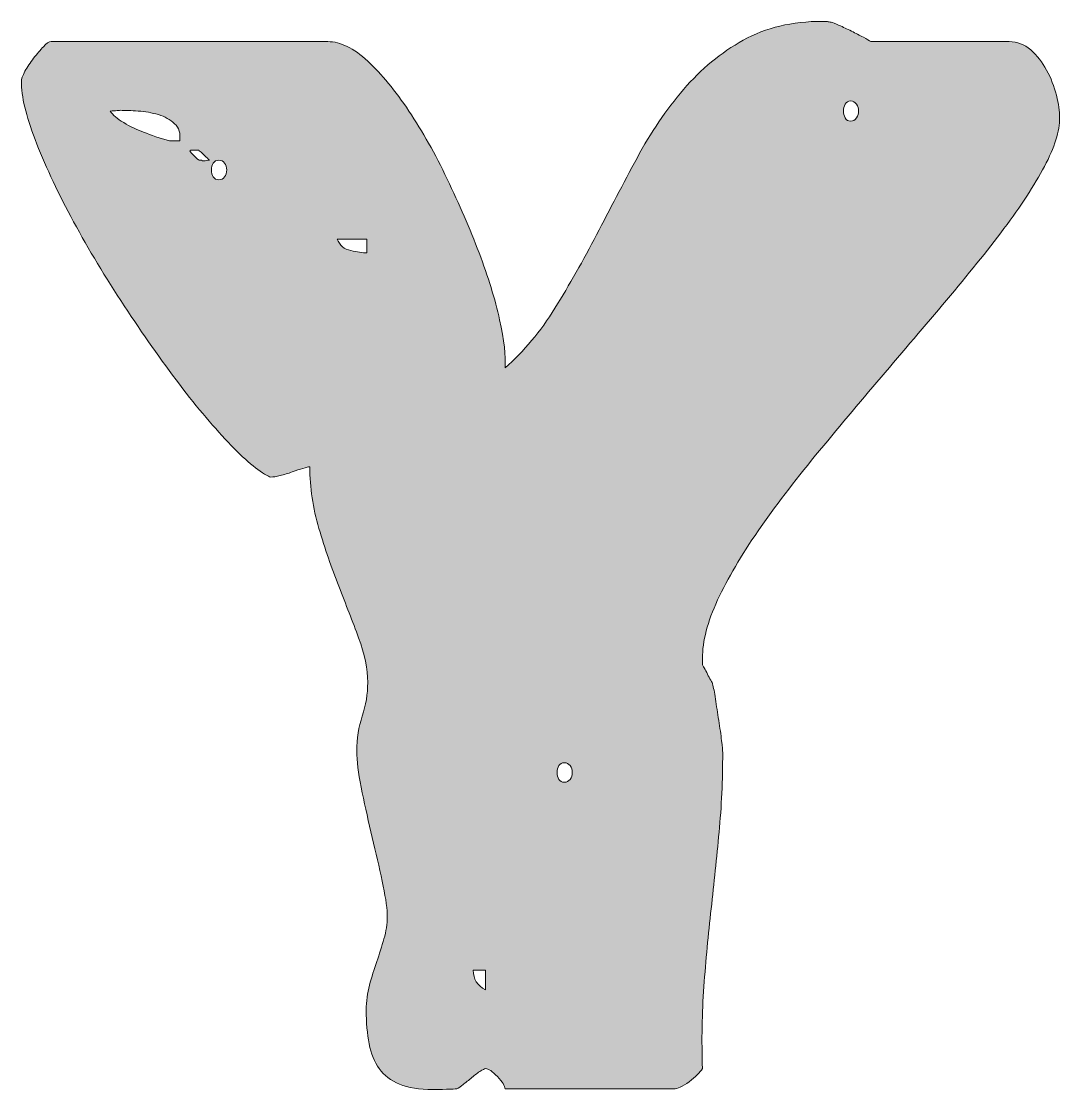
# Model space of a CAD drawing. Header units: inches. Extents: x 187 to 889, y -947 to -118.
# Drawn here: x 496.6 to 573, y -910.7 to -832.1 of the extents above; entities that cross this region are included whole.
import ezdxf

# ---------------------------------------------------------------- set-up
doc = ezdxf.new("R2010")
doc.units = ezdxf.units.IN
doc.header["$MEASUREMENT"] = 0
doc.layers.add('Layer 1', color=7, linetype='Continuous')

# ---------------------------------------------------------------- blocks, each defined once
blk = doc.blocks.new('block 35')
at = {"layer": 'Layer 1', "true_color": 0x040404}
h = blk.add_hatch(color=18, dxfattribs=at)
h.dxf.hatch_style = 2
edge = h.paths.add_edge_path()
edge.add_spline(control_points=[(523.511, -897.554), (523.44, -896.882), (523.288, -896.021), (523.058, -894.973), (522.827, -893.928), (522.579, -892.844), (522.313, -891.727), (522.047, -890.609), (521.808, -889.518), (521.595, -888.453), (521.382, -887.389), (521.275, -886.503), (521.275, -885.792), (521.275, -884.87), (521.408, -884.009), (521.675, -883.211), (521.941, -882.413), (522.074, -881.588), (522.074, -880.736), (522.074, -879.744), (521.851, -878.653), (521.408, -877.463), (520.965, -876.275), (520.477, -875.007), (519.945, -873.657), (519.413, -872.31), (518.924, -870.89), (518.481, -869.4), (518.037, -867.909), (517.816, -866.402), (517.816, -864.876), (517.71, -864.876), (517.54, -864.912), (517.31, -864.982), (517.079, -865.054), (516.813, -865.142), (516.512, -865.248), (516.21, -865.355), (515.917, -865.444), (515.634, -865.514), (515.35, -865.587), (515.119, -865.621), (514.942, -865.621), (514.871, -865.621), (514.817, -865.604), (514.782, -865.568), (514.001, -865.178), (513.008, -864.344), (511.802, -863.066), (510.595, -861.789), (509.317, -860.255), (507.97, -858.462), (506.621, -856.672), (505.264, -854.729), (503.898, -852.635), (502.532, -850.542), (501.307, -848.483), (500.226, -846.461), (499.143, -844.438), (498.265, -842.549), (497.591, -840.792), (496.918, -839.036), (496.58, -837.609), (496.58, -836.508), (496.58, -836.331), (496.669, -836.082), (496.846, -835.763), (497.024, -835.444), (497.237, -835.124), (497.485, -834.805), (497.733, -834.486), (497.972, -834.202), (498.203, -833.953), (498.433, -833.706), (498.62, -833.581), (498.762, -833.581), (498.762, -833.581), (519.147, -833.581), (519.147, -833.581), (520.068, -833.581), (521.044, -834.06), (522.074, -835.018), (523.102, -835.976), (524.113, -837.2), (525.107, -838.69), (526.101, -840.18), (527.042, -841.849), (527.927, -843.693), (528.813, -845.539), (529.596, -847.348), (530.269, -849.122), (530.942, -850.897), (531.448, -852.538), (531.786, -854.045), (532.124, -855.554), (532.257, -856.733), (532.185, -857.584), (533.569, -856.379), (534.793, -854.916), (535.857, -853.193), (536.922, -851.473), (537.941, -849.673), (538.918, -847.791), (539.895, -845.911), (540.887, -844.031), (541.898, -842.15), (542.909, -840.27), (544.054, -838.584), (545.331, -837.094), (546.608, -835.603), (548.072, -834.398), (549.722, -833.474), (551.372, -832.552), (553.315, -832.091), (555.55, -832.091), (555.55, -832.091), (555.922, -832.091), (555.922, -832.091), (555.995, -832.127), (556.082, -832.144), (556.189, -832.144), (556.295, -832.18), (556.489, -832.26), (556.774, -832.383), (557.059, -832.509), (557.359, -832.649), (557.679, -832.809), (557.998, -832.969), (558.291, -833.121), (558.557, -833.261), (558.823, -833.404), (559.009, -833.51), (559.116, -833.581), (559.116, -833.581), (569.281, -833.581), (569.281, -833.581), (569.886, -833.581), (570.418, -833.786), (570.878, -834.193), (571.338, -834.602), (571.73, -835.098), (572.049, -835.683), (572.368, -836.269), (572.608, -836.881), (572.767, -837.519), (572.927, -838.158), (573.007, -838.709), (573.007, -839.169), (573.007, -840.163), (572.634, -841.361), (571.889, -842.762), (571.144, -844.165), (570.152, -845.689), (568.909, -847.339), (567.666, -848.989), (566.255, -850.745), (564.678, -852.608), (563.1, -854.471), (561.492, -856.36), (559.861, -858.276), (558.23, -860.192), (556.622, -862.108), (555.044, -864.024), (553.467, -865.94), (552.056, -867.795), (550.813, -869.586), (549.57, -871.378), (548.578, -873.072), (547.833, -874.669), (547.087, -876.265), (546.715, -877.702), (546.715, -878.98), (546.715, -878.98), (546.715, -879.406), (546.715, -879.406), (546.715, -879.442), (546.761, -879.531), (546.848, -879.672), (546.935, -879.814), (547.015, -879.964), (547.087, -880.124), (547.16, -880.284), (547.24, -880.436), (547.327, -880.576), (547.414, -880.719), (547.46, -880.808), (547.46, -880.843), (547.532, -881.092), (547.601, -881.464), (547.673, -881.96), (547.745, -882.458), (547.825, -882.981), (547.912, -883.53), (548, -884.082), (548.072, -884.578), (548.125, -885.021), (548.179, -885.465), (548.205, -885.758), (548.205, -885.899), (548.205, -887.921), (548.118, -889.873), (547.939, -891.753), (547.76, -893.635), (547.566, -895.515), (547.354, -897.395), (547.141, -899.277), (546.962, -901.183), (546.821, -903.116), (546.681, -905.051), (546.643, -907.064), (546.715, -909.157), (546.536, -909.442), (546.209, -909.761), (545.73, -910.115), (545.251, -910.47), (544.871, -910.647), (544.586, -910.647), (544.586, -910.647), (532.185, -910.647), (532.185, -910.647), (532.185, -910.434), (531.999, -910.132), (531.626, -909.742), (531.254, -909.353), (530.961, -909.157), (530.748, -909.157), (530.676, -909.157), (530.535, -909.229), (530.322, -909.37), (530.109, -909.512), (529.889, -909.682), (529.657, -909.876), (529.425, -910.071), (529.205, -910.248), (528.992, -910.408), (528.779, -910.567), (528.638, -910.647), (528.566, -910.647), (528.532, -910.647), (528.3, -910.657), (527.874, -910.674), (527.448, -910.691), (527.11, -910.7), (526.863, -910.7), (525.871, -910.7), (525.054, -910.567), (524.416, -910.301), (523.777, -910.035), (523.28, -909.655), (522.925, -909.157), (522.57, -908.661), (522.322, -908.049), (522.18, -907.321), (522.038, -906.595), (521.967, -905.77), (521.967, -904.846), (521.967, -904.207), (522.047, -903.595), (522.207, -903.01), (522.366, -902.424), (522.543, -901.848), (522.739, -901.28), (522.934, -900.714), (523.112, -900.155), (523.271, -899.604), (523.431, -899.054), (523.511, -898.512), (523.511, -897.98), (523.511, -897.98), (523.511, -897.554), (523.511, -897.554)], knot_values=[0, 0, 0, 0, 1, 1, 1, 2, 2, 2, 3, 3, 3, 4, 4, 4, 5, 5, 5, 6, 6, 6, 7, 7, 7, 8, 8, 8, 9, 9, 9, 10, 10, 10, 11, 11, 11, 12, 12, 12, 13, 13, 13, 14, 14, 14, 15, 15, 15, 16, 16, 16, 17, 17, 17, 18, 18, 18, 19, 19, 19, 20, 20, 20, 21, 21, 21, 22, 22, 22, 23, 23, 23, 24, 24, 24, 25, 25, 25, 26, 26, 26, 27, 27, 27, 28, 28, 28, 29, 29, 29, 30, 30, 30, 31, 31, 31, 32, 32, 32, 33, 33, 33, 34, 34, 34, 35, 35, 35, 36, 36, 36, 37, 37, 37, 38, 38, 38, 39, 39, 39, 40, 40, 40, 41, 41, 41, 42, 42, 42, 43, 43, 43, 44, 44, 44, 45, 45, 45, 46, 46, 46, 47, 47, 47, 48, 48, 48, 49, 49, 49, 50, 50, 50, 51, 51, 51, 52, 52, 52, 53, 53, 53, 54, 54, 54, 55, 55, 55, 56, 56, 56, 57, 57, 57, 58, 58, 58, 59, 59, 59, 60, 60, 60, 61, 61, 61, 62, 62, 62, 63, 63, 63, 64, 64, 64, 65, 65, 65, 66, 66, 66, 67, 67, 67, 68, 68, 68, 69, 69, 69, 70, 70, 70, 71, 71, 71, 72, 72, 72, 73, 73, 73, 74, 74, 74, 75, 75, 75, 76, 76, 76, 77, 77, 77, 78, 78, 78, 79, 79, 79, 80, 80, 80, 81, 81, 81, 82, 82, 82, 83, 83, 83, 84, 84, 84, 85, 85, 85, 86, 86, 86, 87, 87, 87, 88, 88, 88, 89, 89, 89, 90, 90, 90, 90], degree=3, periodic=1)
edge = h.paths.add_edge_path()
edge.add_spline(control_points=[(507.863, -840.872), (507.863, -840.872), (508.236, -840.872), (508.236, -840.872), (508.306, -840.34), (508.183, -839.924), (507.863, -839.622), (507.544, -839.321), (507.145, -839.099), (506.666, -838.956), (506.187, -838.816), (505.69, -838.726), (505.176, -838.69), (504.66, -838.656), (504.226, -838.637), (503.872, -838.637), (503.8, -838.637), (503.676, -838.646), (503.499, -838.664), (503.321, -838.683), (503.197, -838.69), (503.126, -838.69), (503.303, -838.975), (503.632, -839.259), (504.111, -839.542), (504.59, -839.827), (505.078, -840.057), (505.575, -840.234), (506.142, -840.483), (506.781, -840.696), (507.491, -840.872), (507.491, -840.872), (507.863, -840.872), (507.863, -840.872)], knot_values=[0, 0, 0, 0, 1, 1, 1, 2, 2, 2, 3, 3, 3, 4, 4, 4, 5, 5, 5, 6, 6, 6, 7, 7, 7, 8, 8, 8, 9, 9, 9, 10, 10, 10, 11, 11, 11, 11], degree=3, periodic=1)
edge = h.paths.add_edge_path()
edge.add_spline(control_points=[(508.981, -841.617), (509.016, -841.69), (509.123, -841.813), (509.3, -841.99), (509.477, -842.169), (509.602, -842.275), (509.673, -842.309), (509.673, -842.309), (509.833, -842.309), (509.833, -842.309), (509.868, -842.345), (509.939, -842.363), (510.045, -842.363), (510.081, -842.363), (510.142, -842.355), (510.232, -842.336), (510.32, -842.319), (510.382, -842.309), (510.418, -842.309), (510.347, -842.239), (510.222, -842.115), (510.045, -841.937), (509.868, -841.76), (509.743, -841.654), (509.673, -841.617), (509.673, -841.583), (509.628, -841.564), (509.54, -841.564), (509.45, -841.564), (509.371, -841.564), (509.3, -841.564), (509.264, -841.564), (509.211, -841.564), (509.141, -841.564), (509.069, -841.564), (509.016, -841.583), (508.981, -841.617)], knot_values=[0, 0, 0, 0, 1, 1, 1, 2, 2, 2, 3, 3, 3, 4, 4, 4, 5, 5, 5, 6, 6, 6, 7, 7, 7, 8, 8, 8, 9, 9, 9, 10, 10, 10, 11, 11, 11, 12, 12, 12, 12], degree=3, periodic=1)
edge = h.paths.add_edge_path()
edge.add_spline(control_points=[(511.11, -842.309), (510.932, -842.309), (510.799, -842.382), (510.711, -842.522), (510.621, -842.665), (510.578, -842.834), (510.578, -843.028), (510.578, -843.224), (510.621, -843.393), (510.711, -843.533), (510.799, -843.676), (510.932, -843.746), (511.11, -843.746), (511.287, -843.746), (511.429, -843.676), (511.536, -843.533), (511.642, -843.393), (511.695, -843.224), (511.695, -843.028), (511.695, -842.834), (511.642, -842.665), (511.536, -842.522), (511.429, -842.382), (511.287, -842.309), (511.11, -842.309)], knot_values=[0, 0, 0, 0, 1, 1, 1, 2, 2, 2, 3, 3, 3, 4, 4, 4, 5, 5, 5, 6, 6, 6, 7, 7, 7, 8, 8, 8, 8], degree=3, periodic=1)
edge = h.paths.add_edge_path()
edge.add_spline(control_points=[(519.838, -848.111), (520.015, -848.573), (520.344, -848.856), (520.823, -848.962), (521.302, -849.069), (521.701, -849.122), (522.021, -849.122), (522.021, -849.122), (522.021, -848.111), (522.021, -848.111), (522.021, -848.111), (519.838, -848.111), (519.838, -848.111)], knot_values=[0, 0, 0, 0, 1, 1, 1, 2, 2, 2, 3, 3, 3, 4, 4, 4, 4], degree=3, periodic=1)
edge = h.paths.add_edge_path()
edge.add_spline(control_points=[(529.843, -901.919), (529.843, -902.557), (530.144, -903.036), (530.748, -903.356), (530.748, -903.356), (530.748, -901.919), (530.748, -901.919), (530.748, -901.919), (529.843, -901.919), (529.843, -901.919)], knot_values=[0, 0, 0, 0, 1, 1, 1, 2, 2, 2, 3, 3, 3, 3], degree=3, periodic=1)
edge = h.paths.add_edge_path()
edge.add_spline(control_points=[(536.549, -886.644), (536.371, -886.644), (536.238, -886.716), (536.15, -886.857), (536.063, -886.999), (536.017, -887.168), (536.017, -887.362), (536.017, -887.558), (536.063, -887.727), (536.15, -887.868), (536.238, -888.011), (536.371, -888.081), (536.549, -888.081), (536.728, -888.081), (536.869, -888.011), (536.975, -887.868), (537.082, -887.727), (537.135, -887.558), (537.135, -887.362), (537.135, -887.168), (537.082, -886.999), (536.975, -886.857), (536.869, -886.716), (536.728, -886.644), (536.549, -886.644)], knot_values=[0, 0, 0, 0, 1, 1, 1, 2, 2, 2, 3, 3, 3, 4, 4, 4, 5, 5, 5, 6, 6, 6, 7, 7, 7, 8, 8, 8, 8], degree=3, periodic=1)
edge = h.paths.add_edge_path()
edge.add_spline(control_points=[(557.626, -837.945), (557.447, -837.945), (557.314, -838.025), (557.226, -838.185), (557.139, -838.344), (557.093, -838.513), (557.093, -838.69), (557.093, -838.869), (557.139, -839.036), (557.226, -839.196), (557.314, -839.355), (557.447, -839.435), (557.626, -839.435), (557.804, -839.435), (557.945, -839.355), (558.051, -839.196), (558.158, -839.036), (558.211, -838.869), (558.211, -838.69), (558.211, -838.513), (558.158, -838.344), (558.051, -838.185), (557.945, -838.025), (557.804, -837.945), (557.626, -837.945)], knot_values=[0, 0, 0, 0, 1, 1, 1, 2, 2, 2, 3, 3, 3, 4, 4, 4, 5, 5, 5, 6, 6, 6, 7, 7, 7, 8, 8, 8, 8], degree=3, periodic=1)
at = {"layer": 'Layer 1', "lineweight": 0}
for points, knots in [([(523.511, -897.554), (523.44, -896.882), (523.288, -896.021), (523.058, -894.973), (522.827, -893.928), (522.579, -892.844), (522.313, -891.727), (522.047, -890.609), (521.808, -889.518), (521.595, -888.453), (521.382, -887.389), (521.275, -886.503), (521.275, -885.792), (521.275, -884.87), (521.408, -884.009), (521.675, -883.211), (521.941, -882.413), (522.074, -881.588), (522.074, -880.736), (522.074, -879.744), (521.851, -878.653), (521.408, -877.463), (520.965, -876.275), (520.477, -875.007), (519.945, -873.657), (519.413, -872.31), (518.924, -870.89), (518.481, -869.4), (518.037, -867.909), (517.816, -866.402), (517.816, -864.876), (517.71, -864.876), (517.54, -864.912), (517.31, -864.982), (517.079, -865.054), (516.813, -865.142), (516.512, -865.248), (516.21, -865.355), (515.917, -865.444), (515.634, -865.514), (515.35, -865.587), (515.119, -865.621), (514.942, -865.621), (514.871, -865.621), (514.817, -865.604), (514.782, -865.568), (514.001, -865.178), (513.008, -864.344), (511.802, -863.066), (510.595, -861.789), (509.317, -860.255), (507.97, -858.462), (506.621, -856.672), (505.264, -854.729), (503.898, -852.635), (502.532, -850.542), (501.307, -848.483), (500.226, -846.461), (499.143, -844.438), (498.265, -842.549), (497.591, -840.792), (496.918, -839.036), (496.58, -837.609), (496.58, -836.508), (496.58, -836.331), (496.669, -836.082), (496.846, -835.763), (497.024, -835.444), (497.237, -835.124), (497.485, -834.805), (497.733, -834.486), (497.972, -834.202), (498.203, -833.953), (498.433, -833.706), (498.62, -833.581), (498.762, -833.581), (498.762, -833.581), (519.147, -833.581), (519.147, -833.581), (520.068, -833.581), (521.044, -834.06), (522.074, -835.018), (523.102, -835.976), (524.113, -837.2), (525.107, -838.69), (526.101, -840.18), (527.042, -841.849), (527.927, -843.693), (528.813, -845.539), (529.596, -847.348), (530.269, -849.122), (530.942, -850.897), (531.448, -852.538), (531.786, -854.045), (532.124, -855.554), (532.257, -856.733), (532.185, -857.584), (533.569, -856.379), (534.793, -854.916), (535.857, -853.193), (536.922, -851.473), (537.941, -849.673), (538.918, -847.791), (539.895, -845.911), (540.887, -844.031), (541.898, -842.15), (542.909, -840.27), (544.054, -838.584), (545.331, -837.094), (546.608, -835.603), (548.072, -834.398), (549.722, -833.474), (551.372, -832.552), (553.315, -832.091), (555.55, -832.091), (555.55, -832.091), (555.922, -832.091), (555.922, -832.091), (555.995, -832.127), (556.082, -832.144), (556.189, -832.144), (556.295, -832.18), (556.489, -832.26), (556.774, -832.383), (557.059, -832.509), (557.359, -832.649), (557.679, -832.809), (557.998, -832.969), (558.291, -833.121), (558.557, -833.261), (558.823, -833.404), (559.009, -833.51), (559.116, -833.581), (559.116, -833.581), (569.281, -833.581), (569.281, -833.581), (569.886, -833.581), (570.418, -833.786), (570.878, -834.193), (571.338, -834.602), (571.73, -835.098), (572.049, -835.683), (572.368, -836.269), (572.608, -836.881), (572.767, -837.519), (572.927, -838.158), (573.007, -838.709), (573.007, -839.169), (573.007, -840.163), (572.634, -841.361), (571.889, -842.762), (571.144, -844.165), (570.152, -845.689), (568.909, -847.339), (567.666, -848.989), (566.255, -850.745), (564.678, -852.608), (563.1, -854.471), (561.492, -856.36), (559.861, -858.276), (558.23, -860.192), (556.622, -862.108), (555.044, -864.024), (553.467, -865.94), (552.056, -867.795), (550.813, -869.586), (549.57, -871.378), (548.578, -873.072), (547.833, -874.669), (547.087, -876.265), (546.715, -877.702), (546.715, -878.98), (546.715, -878.98), (546.715, -879.406), (546.715, -879.406), (546.715, -879.442), (546.761, -879.531), (546.848, -879.672), (546.935, -879.814), (547.015, -879.964), (547.087, -880.124), (547.16, -880.284), (547.24, -880.436), (547.327, -880.576), (547.414, -880.719), (547.46, -880.808), (547.46, -880.843), (547.532, -881.092), (547.601, -881.464), (547.673, -881.96), (547.745, -882.458), (547.825, -882.981), (547.912, -883.53), (548, -884.082), (548.072, -884.578), (548.125, -885.021), (548.179, -885.465), (548.205, -885.758), (548.205, -885.899), (548.205, -887.921), (548.118, -889.873), (547.939, -891.753), (547.76, -893.635), (547.566, -895.515), (547.354, -897.395), (547.141, -899.277), (546.962, -901.183), (546.821, -903.116), (546.681, -905.051), (546.643, -907.064), (546.715, -909.157), (546.536, -909.442), (546.209, -909.761), (545.73, -910.115), (545.251, -910.47), (544.871, -910.647), (544.586, -910.647), (544.586, -910.647), (532.185, -910.647), (532.185, -910.647), (532.185, -910.434), (531.999, -910.132), (531.626, -909.742), (531.254, -909.353), (530.961, -909.157), (530.748, -909.157), (530.676, -909.157), (530.535, -909.229), (530.322, -909.37), (530.109, -909.512), (529.889, -909.682), (529.657, -909.876), (529.425, -910.071), (529.205, -910.248), (528.992, -910.408), (528.779, -910.567), (528.638, -910.647), (528.566, -910.647), (528.532, -910.647), (528.3, -910.657), (527.874, -910.674), (527.448, -910.691), (527.11, -910.7), (526.863, -910.7), (525.871, -910.7), (525.054, -910.567), (524.416, -910.301), (523.777, -910.035), (523.28, -909.655), (522.925, -909.157), (522.57, -908.661), (522.322, -908.049), (522.18, -907.321), (522.038, -906.595), (521.967, -905.77), (521.967, -904.846), (521.967, -904.207), (522.047, -903.595), (522.207, -903.01), (522.366, -902.424), (522.543, -901.848), (522.739, -901.28), (522.934, -900.714), (523.112, -900.155), (523.271, -899.604), (523.431, -899.054), (523.511, -898.512), (523.511, -897.98), (523.511, -897.98), (523.511, -897.554), (523.511, -897.554)], [0, 0, 0, 0, 1, 1, 1, 2, 2, 2, 3, 3, 3, 4, 4, 4, 5, 5, 5, 6, 6, 6, 7, 7, 7, 8, 8, 8, 9, 9, 9, 10, 10, 10, 11, 11, 11, 12, 12, 12, 13, 13, 13, 14, 14, 14, 15, 15, 15, 16, 16, 16, 17, 17, 17, 18, 18, 18, 19, 19, 19, 20, 20, 20, 21, 21, 21, 22, 22, 22, 23, 23, 23, 24, 24, 24, 25, 25, 25, 26, 26, 26, 27, 27, 27, 28, 28, 28, 29, 29, 29, 30, 30, 30, 31, 31, 31, 32, 32, 32, 33, 33, 33, 34, 34, 34, 35, 35, 35, 36, 36, 36, 37, 37, 37, 38, 38, 38, 39, 39, 39, 40, 40, 40, 41, 41, 41, 42, 42, 42, 43, 43, 43, 44, 44, 44, 45, 45, 45, 46, 46, 46, 47, 47, 47, 48, 48, 48, 49, 49, 49, 50, 50, 50, 51, 51, 51, 52, 52, 52, 53, 53, 53, 54, 54, 54, 55, 55, 55, 56, 56, 56, 57, 57, 57, 58, 58, 58, 59, 59, 59, 60, 60, 60, 61, 61, 61, 62, 62, 62, 63, 63, 63, 64, 64, 64, 65, 65, 65, 66, 66, 66, 67, 67, 67, 68, 68, 68, 69, 69, 69, 70, 70, 70, 71, 71, 71, 72, 72, 72, 73, 73, 73, 74, 74, 74, 75, 75, 75, 76, 76, 76, 77, 77, 77, 78, 78, 78, 79, 79, 79, 80, 80, 80, 81, 81, 81, 82, 82, 82, 83, 83, 83, 84, 84, 84, 85, 85, 85, 86, 86, 86, 87, 87, 87, 88, 88, 88, 89, 89, 89, 90, 90, 90, 90]), ([(557.626, -837.945), (557.447, -837.945), (557.314, -838.025), (557.226, -838.185), (557.139, -838.344), (557.093, -838.513), (557.093, -838.69), (557.093, -838.869), (557.139, -839.036), (557.226, -839.196), (557.314, -839.355), (557.447, -839.435), (557.626, -839.435), (557.804, -839.435), (557.945, -839.355), (558.051, -839.196), (558.158, -839.036), (558.211, -838.869), (558.211, -838.69), (558.211, -838.513), (558.158, -838.344), (558.051, -838.185), (557.945, -838.025), (557.804, -837.945), (557.626, -837.945)], [0, 0, 0, 0, 1, 1, 1, 2, 2, 2, 3, 3, 3, 4, 4, 4, 5, 5, 5, 6, 6, 6, 7, 7, 7, 8, 8, 8, 8]), ([(507.863, -840.872), (507.863, -840.872), (508.236, -840.872), (508.236, -840.872), (508.306, -840.34), (508.183, -839.924), (507.863, -839.622), (507.544, -839.321), (507.145, -839.099), (506.666, -838.956), (506.187, -838.816), (505.69, -838.726), (505.176, -838.69), (504.66, -838.656), (504.226, -838.637), (503.872, -838.637), (503.8, -838.637), (503.676, -838.646), (503.499, -838.664), (503.321, -838.683), (503.197, -838.69), (503.126, -838.69), (503.303, -838.975), (503.632, -839.259), (504.111, -839.542), (504.59, -839.827), (505.078, -840.057), (505.575, -840.234), (506.142, -840.483), (506.781, -840.696), (507.491, -840.872), (507.491, -840.872), (507.863, -840.872), (507.863, -840.872)], [0, 0, 0, 0, 1, 1, 1, 2, 2, 2, 3, 3, 3, 4, 4, 4, 5, 5, 5, 6, 6, 6, 7, 7, 7, 8, 8, 8, 9, 9, 9, 10, 10, 10, 11, 11, 11, 11]), ([(508.981, -841.617), (509.016, -841.69), (509.123, -841.813), (509.3, -841.99), (509.477, -842.169), (509.602, -842.275), (509.673, -842.309), (509.673, -842.309), (509.833, -842.309), (509.833, -842.309), (509.868, -842.345), (509.939, -842.363), (510.045, -842.363), (510.081, -842.363), (510.142, -842.355), (510.232, -842.336), (510.32, -842.319), (510.382, -842.309), (510.418, -842.309), (510.347, -842.239), (510.222, -842.115), (510.045, -841.937), (509.868, -841.76), (509.743, -841.654), (509.673, -841.617), (509.673, -841.583), (509.628, -841.564), (509.54, -841.564), (509.45, -841.564), (509.371, -841.564), (509.3, -841.564), (509.264, -841.564), (509.211, -841.564), (509.141, -841.564), (509.069, -841.564), (509.016, -841.583), (508.981, -841.617)], [0, 0, 0, 0, 1, 1, 1, 2, 2, 2, 3, 3, 3, 4, 4, 4, 5, 5, 5, 6, 6, 6, 7, 7, 7, 8, 8, 8, 9, 9, 9, 10, 10, 10, 11, 11, 11, 12, 12, 12, 12]), ([(511.11, -842.309), (510.932, -842.309), (510.799, -842.382), (510.711, -842.522), (510.621, -842.665), (510.578, -842.834), (510.578, -843.028), (510.578, -843.224), (510.621, -843.393), (510.711, -843.533), (510.799, -843.676), (510.932, -843.746), (511.11, -843.746), (511.287, -843.746), (511.429, -843.676), (511.536, -843.533), (511.642, -843.393), (511.695, -843.224), (511.695, -843.028), (511.695, -842.834), (511.642, -842.665), (511.536, -842.522), (511.429, -842.382), (511.287, -842.309), (511.11, -842.309)], [0, 0, 0, 0, 1, 1, 1, 2, 2, 2, 3, 3, 3, 4, 4, 4, 5, 5, 5, 6, 6, 6, 7, 7, 7, 8, 8, 8, 8]), ([(519.838, -848.111), (520.015, -848.573), (520.344, -848.856), (520.823, -848.962), (521.302, -849.069), (521.701, -849.122), (522.021, -849.122), (522.021, -849.122), (522.021, -848.111), (522.021, -848.111), (522.021, -848.111), (519.838, -848.111), (519.838, -848.111)], [0, 0, 0, 0, 1, 1, 1, 2, 2, 2, 3, 3, 3, 4, 4, 4, 4]), ([(536.549, -886.644), (536.371, -886.644), (536.238, -886.716), (536.15, -886.857), (536.063, -886.999), (536.017, -887.168), (536.017, -887.362), (536.017, -887.558), (536.063, -887.727), (536.15, -887.868), (536.238, -888.011), (536.371, -888.081), (536.549, -888.081), (536.728, -888.081), (536.869, -888.011), (536.975, -887.868), (537.082, -887.727), (537.135, -887.558), (537.135, -887.362), (537.135, -887.168), (537.082, -886.999), (536.975, -886.857), (536.869, -886.716), (536.728, -886.644), (536.549, -886.644)], [0, 0, 0, 0, 1, 1, 1, 2, 2, 2, 3, 3, 3, 4, 4, 4, 5, 5, 5, 6, 6, 6, 7, 7, 7, 8, 8, 8, 8]), ([(529.843, -901.919), (529.843, -902.557), (530.144, -903.036), (530.748, -903.356), (530.748, -903.356), (530.748, -901.919), (530.748, -901.919), (530.748, -901.919), (529.843, -901.919), (529.843, -901.919)], [0, 0, 0, 0, 1, 1, 1, 2, 2, 2, 3, 3, 3, 3])]:
    blk.add_open_spline(points, degree=3, knots=knots, dxfattribs=at)
blk = doc.blocks.new('block 2')
at = {"layer": 'Layer 1'}
blk.add_blockref('block 35', (0, 0), dxfattribs=at)

msp = doc.modelspace()

# ---------------------------------------------------------------- block references
at = {"layer": 'Layer 1'}
msp.add_blockref('block 2', (0, 0), dxfattribs=at)

doc.saveas('drawing.dxf')
